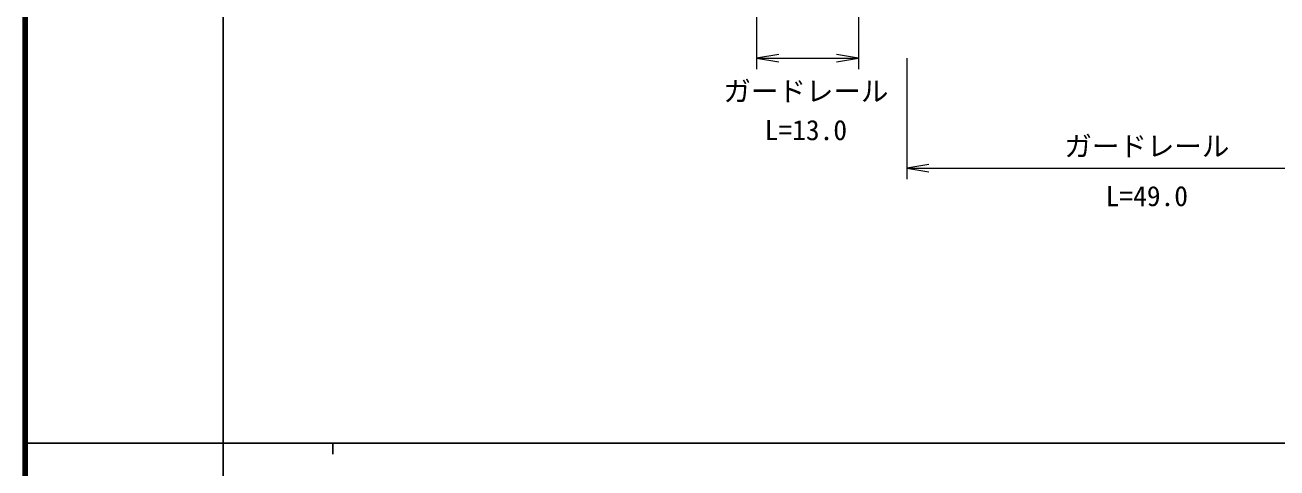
# Model space of a CAD drawing. Units: millimetres, scale not verified. Extents: x 40000 to 680000, y 20000 to 380000.
# Drawn here: x 40000 to 153830, y 202759 to 243011 of the extents above; entities that cross this region are included whole.
import ezdxf
from ezdxf.enums import TextEntityAlignment as Align

# ---------------------------------------------------------------- set-up
doc = ezdxf.new("R2010")
doc.units = ezdxf.units.MM
doc.header["$LTSCALE"] = 1000
for name, color, linetype, lineweight in [('M-STR-HTXT', 7, 'Continuous', 13), ('M-TTL', 2, 'Continuous', 140), ('M-TTL-BAND', 7, 'Continuous', 25)]:
    doc.layers.add(name, color=color, linetype=linetype, lineweight=lineweight)
doc.styles.add('ＭＳ ゴシック', font='')
doc.styles.get('ＭＳ ゴシック').set_extended_font_data('MS Gothic')

# ---------------------------------------------------------------- blocks, each defined once
blk = doc.blocks.new('open_arrow')
at = {"color": 0, "linetype": 'Continuous', "lineweight": -2}
blk.add_lwpolyline([(7.5, 1.25), (0, 0), (7.5, -1.25)], dxfattribs=at)

msp = doc.modelspace()

# ---------------------------------------------------------------- linework, layer by layer
at = {"layer": 'M-STR-HTXT'}
for p, q in [((106522, 255000), (106522, 239000)), ((115788, 250000), (115788, 239000)), ((106522, 240000), (115788, 240000)), ((120162, 240000), (120162, 229000)), ((120162, 230000), (164827, 230000))]:
    msp.add_line(p, q, dxfattribs=at)
at = {"layer": 'M-TTL'}
msp.add_line((40000, 380000), (40000, 20000), dxfattribs=at)
at = {"layer": 'M-TTL-BAND'}
for p, q in [((58000, 370000), (58000, 20000)), ((40000, 205000), (579000, 205000)), ((68000, 205000), (68000, 204000))]:
    msp.add_line(p, q, dxfattribs=at)

# ---------------------------------------------------------------- block references
at = {"layer": 'M-STR-HTXT', "xscale": 267, "yscale": 267}
for p in [(106522, 240000), (120162, 230000)]:
    msp.add_blockref('open_arrow', p, dxfattribs=at)
at = {"layer": 'M-STR-HTXT', "xscale": 267, "yscale": 267, "rotation": 180}
msp.add_blockref('open_arrow', (115788, 240000), dxfattribs=at)

# ---------------------------------------------------------------- texts
at = {"layer": 'M-STR-HTXT', "style": 'ＭＳ ゴシック'}
for p in [(111000, 237000), (142000, 232000)]:
    msp.add_text('ガードレール', height=1833, dxfattribs=at).set_placement(p, align=Align.MIDDLE_CENTER)
for s, p in [('L=13.0', (111000, 232000)), ('L=49.0', (142000, 226000))]:
    msp.add_text(s, height=1833, dxfattribs=at).set_placement(p, align=Align.BOTTOM_CENTER)

doc.saveas('drawing.dxf')
